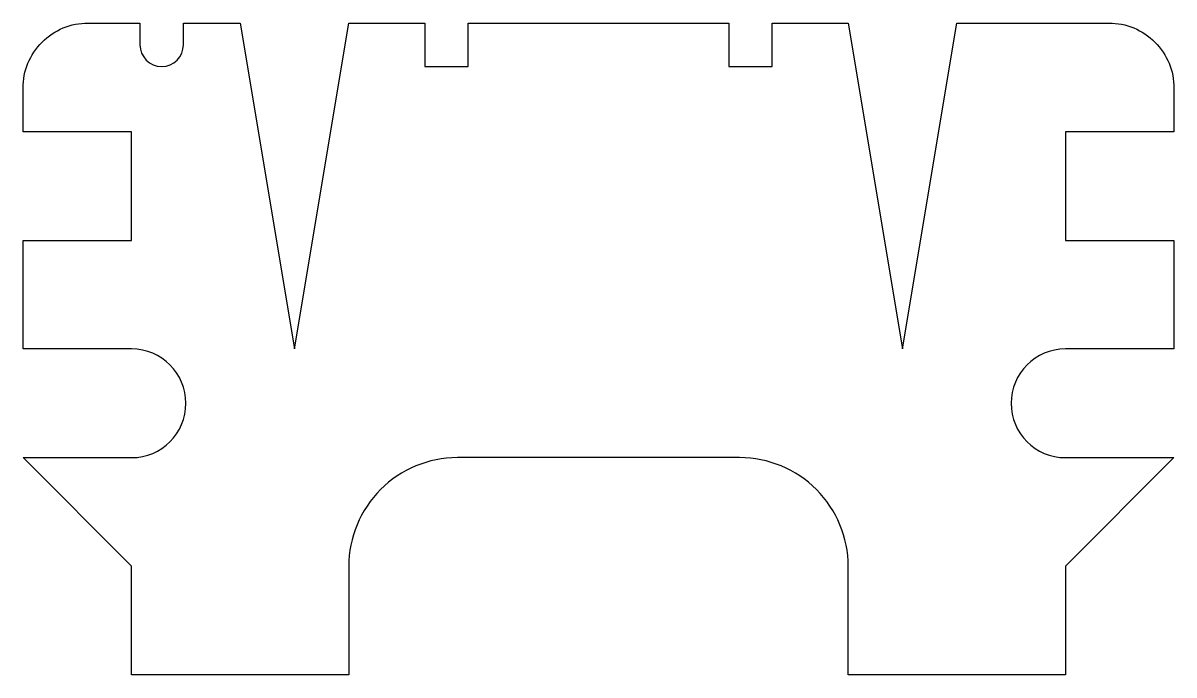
# Model space of a CAD drawing. Header units: metres. Extents: x 105.1 to 158.1, y 4.5 to 34.5.
import ezdxf

# ---------------------------------------------------------------- set-up
doc = ezdxf.new("R2010")
doc.units = ezdxf.units.M
doc.layers.get('0').update_dxf_attribs({"linetype": 'CONTINUOUS'})

msp = doc.modelspace()

# ---------------------------------------------------------------- linework, layer by layer
msp.add_lwpolyline([(125.062, 14.51, 0.414214), (120.062, 9.51), (120.062, 4.51), (110.062, 4.51), (110.062, 9.51), (105.062, 14.51), (110.062, 14.51, 1), (110.062, 19.51), (105.062, 19.51), (105.062, 24.51), (110.062, 24.51), (110.062, 29.51), (105.062, 29.51), (105.062, 31.51, -0.414214), (108.062, 34.51), (110.447, 34.51), (110.447, 33.51, 1), (112.447, 33.51), (112.447, 34.51), (115.062, 34.51), (117.562, 19.51), (120.062, 34.51), (123.562, 34.51), (123.562, 32.51), (125.562, 32.51), (125.562, 34.51), (137.562, 34.51), (137.562, 32.51), (139.562, 32.51), (139.562, 34.51), (143.062, 34.51), (145.562, 19.51), (148.062, 34.51), (155.062, 34.51, -0.414214), (158.062, 31.51), (158.062, 29.51), (153.062, 29.51), (153.062, 24.51), (158.062, 24.51), (158.062, 19.51), (153.062, 19.51, 1), (153.062, 14.51), (158.062, 14.51), (153.062, 9.51), (153.062, 4.51), (143.062, 4.51), (143.062, 9.51, 0.414214), (138.062, 14.51)], format="xyb", close=True)

doc.saveas('drawing.dxf')
